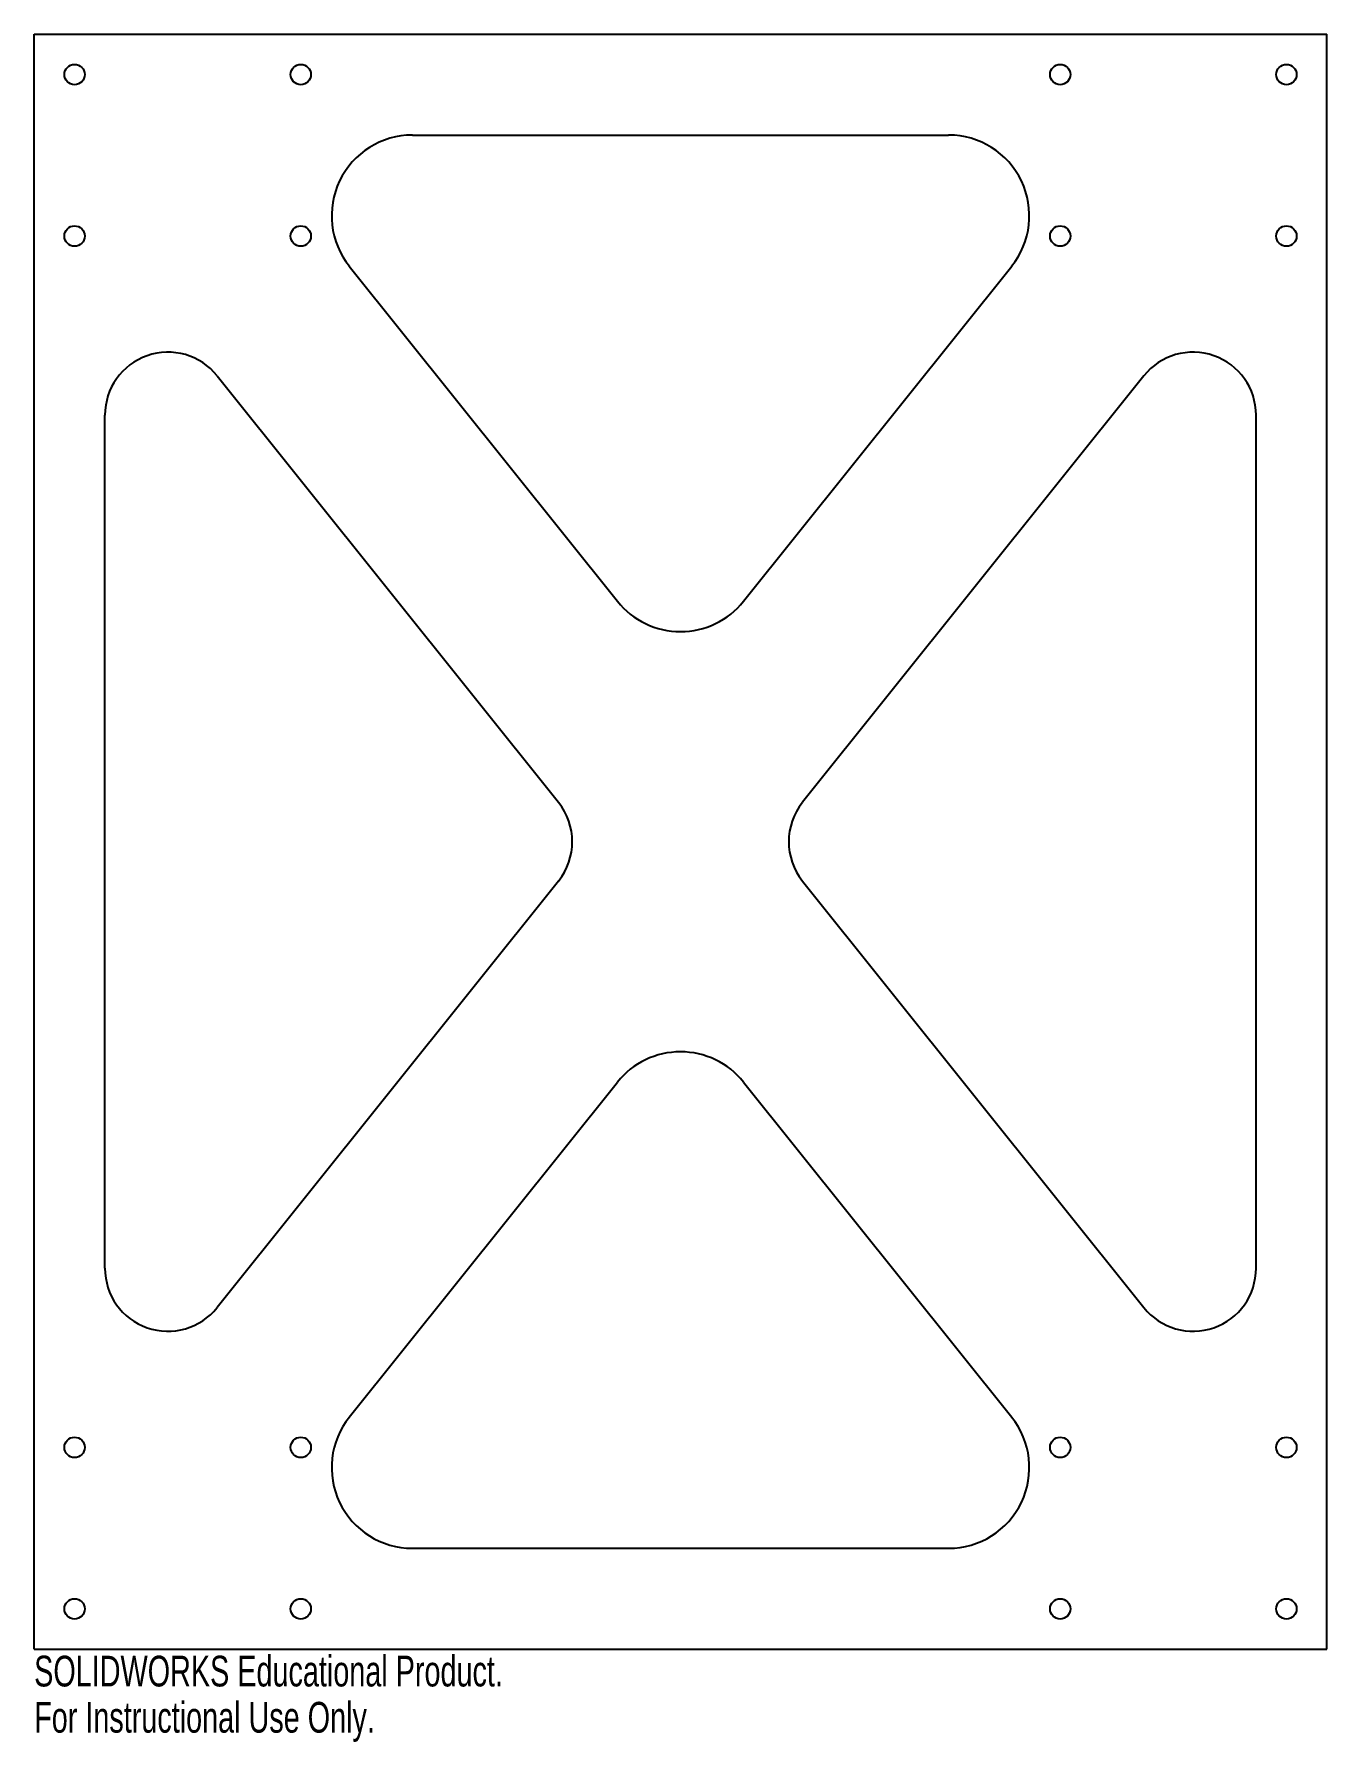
# Model space of a CAD drawing. Header units: inches. Extents: x -4 to 4, y -5.6 to 5.
import ezdxf

# ---------------------------------------------------------------- set-up
doc = ezdxf.new("R2010")
doc.units = ezdxf.units.IN
doc.header["$MEASUREMENT"] = 0
doc.styles.add('SLDTEXTSTYLE0', font='TXT', dxfattribs={"width": 0.7})

msp = doc.modelspace()

# ---------------------------------------------------------------- linework, layer by layer
at = {"color": 7, "linetype": 'Continuous', "lineweight": 25}
for p, q in [((-4, -5), (-4, 5)), ((-4, 5), (4, 5)), ((4, -5), (4, 5)), ((-1.659, 4.375), (1.659, 4.375)), ((-2.05, 3.563), (-0.39, 1.489)), ((0.39, 1.489), (2.05, 3.563)), ((-2.868, 2.885), (-0.755, 0.244)), ((2.868, 2.885), (0.755, 0.244)), ((-3.562, -2.641), (-3.562, 2.641)), ((3.562, -2.641), (3.562, 2.641)), ((-0.755, -0.244), (-2.868, -2.885)), ((0.755, -0.244), (2.868, -2.885)), ((-2.05, -3.563), (-0.39, -1.489)), ((0.39, -1.489), (2.05, -3.563)), ((-1.659, -4.375), (1.659, -4.375)), ((-4, -5), (4, -5))]:
    msp.add_line(p, q, dxfattribs=at)
for centre in [(-3.75, 4.75), (-2.35, 4.75), (2.35, 4.75), (3.75, 4.75), (-3.75, 3.75), (-2.35, 3.75), (2.35, 3.75), (3.75, 3.75), (-3.75, -3.75), (-2.35, -3.75), (2.35, -3.75), (3.75, -3.75), (-3.75, -4.75), (-2.35, -4.75), (2.35, -4.75), (3.75, -4.75)]:
    msp.add_circle(centre, 0.063, dxfattribs=at)
for centre, radius, start, end in [((-1.659, 3.875), 0.5, 90, 218.6598), ((1.659, 3.875), 0.5, 321.3402, 90), ((-3.172, 2.641), 0.39, 38.6598, 180), ((3.172, 2.641), 0.39, 0, 141.3402), ((0, 1.801), 0.5, 218.6598, 321.3402), ((-1.06, 0), 0.39, 321.3402, 38.6598), ((1.06, 0), 0.39, 141.3402, 218.6598), ((0, -1.801), 0.5, 38.6598, 141.3402), ((-3.172, -2.641), 0.39, 180, 321.3402), ((3.172, -2.641), 0.39, 218.6598, 0), ((-1.659, -3.875), 0.5, 141.3402, 270), ((1.659, -3.875), 0.5, 270, 38.6598)]:
    msp.add_arc(centre, radius, start, end, dxfattribs=at)

# ---------------------------------------------------------------- texts
at = {"color": 7, "linetype": 'Continuous', "char_height": 0.1903, "attachment_point": 1, "style": 'SLDTEXTSTYLE0'}
for s, insert in [('SOLIDWORKS Educational Product.', (-4, -5.04)), ('For Instructional Use Only.', (-4, -5.326))]:
    msp.add_mtext(s, dxfattribs=dict(at, insert=insert))

doc.saveas('drawing.dxf')
